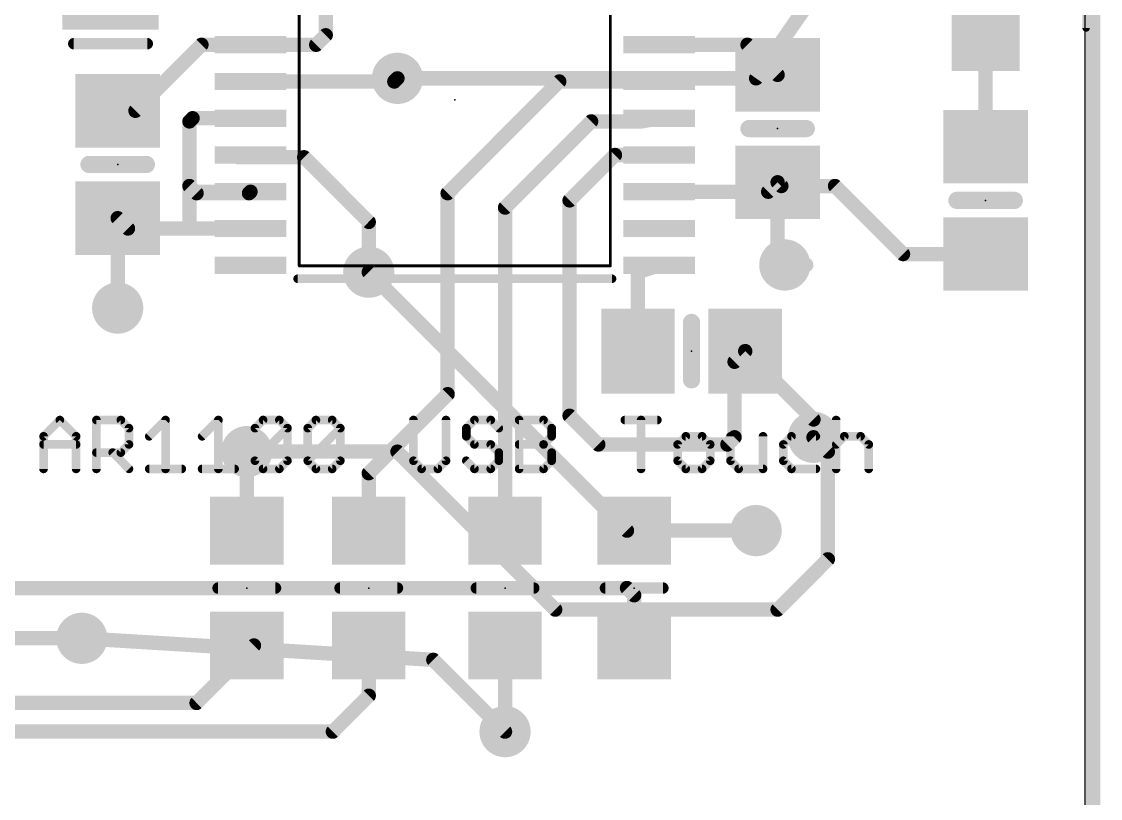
# Model space of a CAD drawing. Extents: x -9.8 to 65.3, y -0.3 to 69.2.
# Drawn here: x 46.18 to 65.28, y 31.97 to 45.71 of the extents above; entities that cross this region are included whole.
import ezdxf

# ---------------------------------------------------------------- set-up
doc = ezdxf.new("R2010")
doc.units = 0
for name, color, linetype in [('1', 12, 'CONTINUOUS'), ('16', 132, 'CONTINUOUS'), ('18', 110, 'CONTINUOUS'), ('20', 53, 'CONTINUOUS'), ('21', 40, 'CONTINUOUS'), ('23', 40, 'CONTINUOUS'), ('47', 253, 'CONTINUOUS')]:
    doc.layers.add(name, color=color, linetype=linetype)

# ---------------------------------------------------------------- blocks, each defined once
blk = doc.blocks.new('RECT')
blk.add_solid([(-0.5, -0.5), (0.5, -0.5), (-0.5, 0.5), (0.5, 0.5)])
blk = doc.blocks.new('ROUNDV')
at = {"const_width": 0.5}
blk.add_lwpolyline([(0, -0.25, 1), (0, 0.25, 1), (0, -0.25)], format="xyb", dxfattribs=at)

msp = doc.modelspace()

# ---------------------------------------------------------------- linework, layer by layer
at = {"layer": '1', "const_width": 0.254}
for points in [[(51.562, 45.466), (51.562, 47.117)], [(51.394, 45.298), (51.562, 45.466)], [(63.246, 45.432), (63.246, 43.495)], [(49.362, 45.298), (48.194, 44.13)], [(50.2302, 45.298), (49.362, 45.298)], [(50.2302, 45.298), (51.394, 45.298)], [(57.4658, 45.298), (59.03, 45.298)], [(59.03, 45.298), (59.563, 44.765)], [(52.776, 44.648), (50.2302, 44.648)], [(52.832, 44.704), (52.776, 44.648)], [(55.697, 44.648), (53.721, 42.672)], [(57.4658, 44.648), (55.697, 44.648)], [(48.194, 44.13), (47.879, 44.13)], [(49.205, 43.998), (49.149, 43.942)], [(50.2302, 43.998), (49.205, 43.998)], [(57.1558, 43.942), (57.4658, 43.998)], [(49.149, 43.942), (49.149, 42.799)], [(54.737, 42.418), (56.261, 43.942)], [(56.261, 43.942), (57.1558, 43.942)], [(50.0172, 43.307), (50.2302, 43.348)], [(51.181, 43.307), (50.0172, 43.307)], [(51.181, 43.307), (52.324, 42.164)], [(56.683, 43.348), (55.88, 42.545)], [(57.4658, 43.348), (56.683, 43.348)], [(59.396, 42.698), (59.563, 42.865)], [(59.563, 42.865), (59.563, 41.783)], [(59.629, 42.799), (59.563, 42.865)], [(49.149, 42.799), (49.276, 42.672)], [(50.2302, 42.698), (49.149, 42.698)], [(49.149, 42.698), (49.149, 42.048)], [(49.276, 42.672), (50.2042, 42.672)], [(50.2042, 42.672), (50.2302, 42.698)], [(53.721, 42.672), (53.721, 39.116)], [(57.4658, 42.698), (59.396, 42.698)], [(60.579, 42.799), (59.629, 42.799)], [(61.783, 41.595), (60.579, 42.799)], [(55.88, 42.545), (55.88, 38.735)], [(54.737, 42.418), (54.737, 36.703)], [(48.061, 42.048), (47.879, 42.23)], [(47.879, 42.23), (47.879, 40.64)], [(52.324, 42.164), (52.324, 41.275)], [(49.149, 42.048), (48.061, 42.048)], [(50.2302, 42.048), (49.149, 42.048)], [(59.563, 41.783), (59.69, 41.402)], [(63.246, 41.595), (61.783, 41.595)], [(57.089, 41.2752), (57.4658, 41.398)], [(57.089, 39.878), (57.089, 41.2752)], [(58.801, 39.69), (58.989, 39.878)], [(60.198, 38.669), (58.989, 39.878)], [(58.801, 38.354), (58.801, 39.69)], [(53.721, 39.116), (52.324, 37.719)], [(55.88, 38.735), (56.388, 38.227)], [(60.198, 38.354), (60.198, 38.669)], [(58.674, 38.227), (58.801, 38.354)], [(50.165, 36.703), (50.165, 38.1)], [(56.388, 38.227), (58.674, 38.227)], [(52.324, 37.719), (52.324, 36.703)], [(59.182, 36.703), (57.023, 36.703)], [(56.896, 35.687), (44.704, 35.687)], [(57.023, 35.56), (56.896, 35.687)], [(57.023, 34.671), (57.023, 35.56)], [(44.831, 34.798), (47.244, 34.798)], [(49.276, 33.655), (50.292, 34.671)], [(50.292, 34.671), (50.165, 34.671)], [(52.324, 33.782), (52.324, 34.671)], [(54.737, 33.147), (54.737, 34.671)], [(51.689, 33.147), (52.324, 33.782)], [(45.212, 33.655), (49.276, 33.655)], [(44.958, 33.147), (51.689, 33.147)]]:
    msp.add_lwpolyline(points, dxfattribs=at)
at = {"layer": '1', "const_width": 0.127}
for points in [[(51.4985, 45.466, 1), (51.6255, 45.466)], [(51.6069, 45.4211, 1), (51.5171, 45.5109)], [(63.3095, 45.432, 1), (63.1825, 45.432)], [(49.362, 45.3615, 1), (49.362, 45.2345)], [(49.4069, 45.2531, 1), (49.3171, 45.3429)], [(50.2302, 45.3615, 1), (50.2302, 45.2345)], [(50.2302, 45.2345, 1), (50.2302, 45.3615)], [(51.3491, 45.3429, 1), (51.4389, 45.2531)], [(51.394, 45.2345, 1), (51.394, 45.3615)], [(57.4658, 45.3615, 1), (57.4658, 45.2345)], [(59.0749, 45.3429, 1), (58.9851, 45.2531)], [(59.03, 45.2345, 1), (59.03, 45.3615)], [(50.2302, 44.7115, 1), (50.2302, 44.5845)], [(52.7311, 44.6929, 1), (52.8209, 44.6031)], [(52.776, 44.5845, 1), (52.776, 44.7115)], [(52.8769, 44.6591, 1), (52.7871, 44.7489)], [(55.697, 44.7115, 1), (55.697, 44.5845)], [(55.7419, 44.6031, 1), (55.6521, 44.6929)], [(57.4658, 44.5845, 1), (57.4658, 44.7115)], [(59.5181, 44.7201, 1), (59.6079, 44.8099)], [(47.879, 44.1935, 1), (47.879, 44.0665)], [(48.1491, 44.1749, 1), (48.2389, 44.0851)], [(48.194, 44.0665, 1), (48.194, 44.1935)], [(49.205, 44.0615, 1), (49.205, 43.9345)], [(49.2499, 43.9531, 1), (49.1601, 44.0429)], [(50.2302, 43.9345, 1), (50.2302, 44.0615)], [(57.4771, 43.9355, 1), (57.4545, 44.0605)], [(49.2125, 43.942, 1), (49.0855, 43.942)], [(49.1041, 43.9869, 1), (49.1939, 43.8971)], [(56.261, 44.0055, 1), (56.261, 43.8785)], [(56.3059, 43.8971, 1), (56.2161, 43.9869)], [(57.1445, 44.0045, 1), (57.1671, 43.8795)], [(57.1558, 43.8785, 1), (57.1558, 44.0055)], [(63.1825, 43.495, 1), (63.3095, 43.495)], [(50.0172, 43.3705, 1), (50.0172, 43.2435)], [(50.0052, 43.3694, 1), (50.0292, 43.2446)], [(50.2422, 43.2856, 1), (50.2182, 43.4104)], [(51.2259, 43.3519, 1), (51.1361, 43.2621)], [(51.181, 43.2435, 1), (51.181, 43.3705)], [(56.683, 43.4115, 1), (56.683, 43.2845)], [(56.7279, 43.3031, 1), (56.6381, 43.3929)], [(57.4658, 43.2845, 1), (57.4658, 43.4115)], [(59.6265, 42.865, 1), (59.4995, 42.865)], [(59.6079, 42.9099, 1), (59.5181, 42.8201)], [(59.6079, 42.8201, 1), (59.5181, 42.9099)], [(49.1939, 42.8439, 1), (49.1041, 42.7541)], [(49.0855, 42.799, 1), (49.2125, 42.799)], [(49.149, 42.7615, 1), (49.149, 42.6345)], [(49.2125, 42.698, 1), (49.0855, 42.698)], [(49.276, 42.7355, 1), (49.276, 42.6085)], [(50.2751, 42.6531, 1), (50.1853, 42.7429)], [(50.2042, 42.6085, 1), (50.2042, 42.7355)], [(50.2302, 42.6345, 1), (50.2302, 42.7615)], [(53.7845, 42.672, 1), (53.6575, 42.672)], [(57.4658, 42.7615, 1), (57.4658, 42.6345)], [(59.3511, 42.7429, 1), (59.4409, 42.6531)], [(59.396, 42.6345, 1), (59.396, 42.7615)], [(59.629, 42.8625, 1), (59.629, 42.7355)], [(59.5841, 42.7541, 1), (59.6739, 42.8439)], [(60.6239, 42.8439, 1), (60.5341, 42.7541)], [(60.579, 42.7355, 1), (60.579, 42.8625)], [(49.2311, 42.6271, 1), (49.3209, 42.7169)], [(50.1593, 42.7169, 1), (50.2491, 42.6271)], [(53.6761, 42.7169, 1), (53.7659, 42.6271)], [(55.9435, 42.545, 1), (55.8165, 42.545)], [(55.8351, 42.5899, 1), (55.9249, 42.5001)], [(54.8005, 42.418, 1), (54.6735, 42.418)], [(54.6921, 42.4629, 1), (54.7819, 42.3731)], [(47.9239, 42.2749, 1), (47.8341, 42.1851)], [(47.9425, 42.23, 1), (47.8155, 42.23)], [(52.3875, 42.164, 1), (52.2605, 42.164)], [(52.2791, 42.1191, 1), (52.3689, 42.2089)], [(48.061, 42.1115, 1), (48.061, 41.9845)], [(48.0161, 42.0031, 1), (48.1059, 42.0929)], [(49.149, 42.1115, 1), (49.149, 41.9845)], [(49.0855, 42.048, 1), (49.2125, 42.048)], [(49.149, 41.9845, 1), (49.149, 42.1115)], [(50.2302, 41.9845, 1), (50.2302, 42.1115)], [(59.6232, 41.8031, 1), (59.5028, 41.7629)], [(59.4995, 41.783, 1), (59.6265, 41.783)], [(61.783, 41.6585, 1), (61.783, 41.5315)], [(61.7381, 41.5501, 1), (61.8279, 41.6399)], [(63.246, 41.5315, 1), (63.246, 41.6585)], [(57.4855, 41.3376, 1), (57.4461, 41.4584)], [(59.6298, 41.3819, 1), (59.7502, 41.4221)], [(52.2605, 41.275, 1), (52.3875, 41.275)], [(57.1525, 41.2752, 1), (57.0255, 41.2752)], [(57.0693, 41.3356, 1), (57.1087, 41.2148)], [(47.8155, 40.64, 1), (47.9425, 40.64)], [(57.0255, 39.878, 1), (57.1525, 39.878)], [(59.0339, 39.9229, 1), (58.9441, 39.8331)], [(59.0339, 39.8331, 1), (58.9441, 39.9229)], [(58.8645, 39.69, 1), (58.7375, 39.69)], [(58.7561, 39.7349, 1), (58.8459, 39.6451)], [(53.6575, 39.116, 1), (53.7845, 39.116)], [(53.7659, 39.0711, 1), (53.6761, 39.1609)], [(55.9249, 38.7799, 1), (55.8351, 38.6901)], [(55.8165, 38.735, 1), (55.9435, 38.735)], [(60.2615, 38.669, 1), (60.1345, 38.669)], [(60.1531, 38.6241, 1), (60.2429, 38.7139)], [(58.7375, 38.354, 1), (58.8645, 38.354)], [(58.8459, 38.3091, 1), (58.7561, 38.3989)], [(60.1345, 38.354, 1), (60.2615, 38.354)], [(50.2285, 38.1, 1), (50.1015, 38.1)], [(56.388, 38.2905, 1), (56.388, 38.1635)], [(56.3431, 38.1821, 1), (56.4329, 38.2719)], [(58.6291, 38.2719, 1), (58.7189, 38.1821)], [(58.674, 38.1635, 1), (58.674, 38.2905)], [(52.3875, 37.719, 1), (52.2605, 37.719)], [(52.2791, 37.7639, 1), (52.3689, 37.6741)], [(50.1015, 36.703, 1), (50.2285, 36.703)], [(52.2605, 36.703, 1), (52.3875, 36.703)], [(54.6735, 36.703, 1), (54.8005, 36.703)], [(57.023, 36.7665, 1), (57.023, 36.6395)], [(59.182, 36.6395, 1), (59.182, 36.7665)], [(56.9409, 35.7319, 1), (56.8511, 35.6421)], [(56.896, 35.6235, 1), (56.896, 35.7505)], [(57.0865, 35.56, 1), (56.9595, 35.56)], [(56.9781, 35.5151, 1), (57.0679, 35.6049)], [(47.244, 34.7345, 1), (47.244, 34.8615)], [(50.165, 34.7345, 1), (50.165, 34.6075)], [(50.3369, 34.6261, 1), (50.2471, 34.7159)], [(50.292, 34.6075, 1), (50.292, 34.7345)], [(52.3875, 34.671, 1), (52.2605, 34.671)], [(54.8005, 34.671, 1), (54.6735, 34.671)], [(56.9595, 34.671, 1), (57.0865, 34.671)], [(52.2605, 33.782, 1), (52.3875, 33.782)], [(52.3689, 33.7371, 1), (52.2791, 33.8269)], [(49.2311, 33.6999, 1), (49.3209, 33.6101)], [(49.276, 33.5915, 1), (49.276, 33.7185)], [(51.6441, 33.1919, 1), (51.7339, 33.1021)], [(51.689, 33.0835, 1), (51.689, 33.2105)], [(54.6735, 33.147, 1), (54.8005, 33.147)]]:
    msp.add_lwpolyline(points, format="xyb", dxfattribs=at)
at = {"layer": '16', "const_width": 0.254}
for points in [[(65.151, -0.127), (65.151, 57.023)], [(61.214, 47.625), (59.182, 44.704)], [(59.182, 44.704), (52.832, 44.704)], [(59.69, 41.402), (60.071, 41.402)], [(52.324, 41.275), (56.896, 36.703)], [(47.879, 40.64), (47.879, 40.386)], [(60.452, 38.1), (60.198, 38.354)], [(50.165, 38.1), (52.832, 38.1)], [(52.832, 38.1), (55.626, 35.306)], [(60.452, 36.195), (60.452, 38.1)], [(56.896, 36.703), (59.182, 36.703)], [(59.563, 35.306), (60.452, 36.195)], [(55.626, 35.306), (59.563, 35.306)], [(47.244, 34.798), (53.467, 34.417)], [(53.467, 34.417), (54.737, 33.147)]]:
    msp.add_lwpolyline(points, dxfattribs=at)
at = {"layer": '16', "const_width": 0.127}
for points in [[(52.832, 44.7675, 1), (52.832, 44.6405)], [(59.1299, 44.7403, 1), (59.2341, 44.6677)], [(59.182, 44.6405, 1), (59.182, 44.7675)], [(59.69, 41.4655, 1), (59.69, 41.3385)], [(60.071, 41.3385, 1), (60.071, 41.4655)], [(52.3689, 41.3199, 1), (52.2791, 41.2301)], [(47.9425, 40.64, 1), (47.8155, 40.64)], [(47.8155, 40.386, 1), (47.9425, 40.386)], [(60.2429, 38.3989, 1), (60.1531, 38.3091)], [(50.165, 38.1635, 1), (50.165, 38.0365)], [(52.8769, 38.1449, 1), (52.7871, 38.0551)], [(52.832, 38.0365, 1), (52.832, 38.1635)], [(60.5155, 38.1, 1), (60.3885, 38.1)], [(60.4071, 38.0551, 1), (60.4969, 38.1449)], [(56.896, 36.7665, 1), (56.896, 36.6395)], [(56.8511, 36.6581, 1), (56.9409, 36.7479)], [(59.182, 36.6395, 1), (59.182, 36.7665)], [(60.4969, 36.1501, 1), (60.4071, 36.2399)], [(60.3885, 36.195, 1), (60.5155, 36.195)], [(55.626, 35.3695, 1), (55.626, 35.2425)], [(55.5811, 35.2611, 1), (55.6709, 35.3509)], [(59.5181, 35.3509, 1), (59.6079, 35.2611)], [(59.563, 35.2425, 1), (59.563, 35.3695)], [(47.2479, 34.8614, 1), (47.2401, 34.7346)], [(53.5119, 34.4619, 1), (53.4221, 34.3721)], [(53.4631, 34.3536, 1), (53.4709, 34.4804)], [(54.6921, 33.1021, 1), (54.7819, 33.1919)]]:
    msp.add_lwpolyline(points, format="xyb", dxfattribs=at)
at = {"layer": '20'}
msp.add_line((65, 53.515), (65, 3.015), dxfattribs=at)
at = {"layer": '21'}
for points, const_width in [([(51.0938, 47.259), (51.0938, 41.387)], 0.0508), ([(56.6022, 41.387), (56.6022, 47.259)], 0.0508), ([(48.402, 45.317), (47.102, 45.317)], 0.2032), ([(60.071, 43.815), (59.055, 43.815)], 0.3048), ([(48.387, 43.18), (47.371, 43.18)], 0.3048), ([(62.738, 42.545), (63.754, 42.545)], 0.3048), ([(56.6022, 41.387), (51.0938, 41.387)], 0.0508), ([(56.6308, 41.1584), (51.0652, 41.1584)], 0.1524), ([(58.039, 40.386), (58.039, 39.37)], 0.3048), ([(46.567, 38.3714), (46.8552, 38.6595)], 0.1524), ([(46.8552, 38.6595), (47.1433, 38.3714)], 0.1524), ([(47.5026, 37.7952), (47.5026, 38.6595)], 0.1524), ([(47.5026, 38.6595), (47.9347, 38.6595)], 0.1524), ([(47.9347, 38.6595), (48.0788, 38.5155)], 0.1524), ([(48.0788, 38.5155), (48.0788, 38.2274)], 0.1524), ([(48.4381, 38.3714), (48.7262, 38.6595)], 0.1524), ([(48.7262, 38.6595), (48.7262, 37.7952)], 0.1524), ([(49.3736, 38.3714), (49.6617, 38.6595)], 0.1524), ([(49.6617, 38.6595), (49.6617, 37.7952)], 0.1524), ([(50.3091, 38.5155), (50.4532, 38.6595)], 0.1524), ([(50.3091, 37.9393), (50.3091, 38.5155)], 0.1524), ([(50.3091, 37.9393), (50.8853, 38.5155)], 0.1524), ([(50.4532, 38.6595), (50.7413, 38.6595)], 0.1524), ([(50.7413, 38.6595), (50.8853, 38.5155)], 0.1524), ([(50.8853, 38.5155), (50.8853, 37.9393)], 0.1524), ([(51.2446, 38.5155), (51.3887, 38.6595)], 0.1524), ([(51.2446, 37.9393), (51.2446, 38.5155)], 0.1524), ([(51.2446, 37.9393), (51.8209, 38.5155)], 0.1524), ([(51.3887, 38.6595), (51.6768, 38.6595)], 0.1524), ([(51.6768, 38.6595), (51.8209, 38.5155)], 0.1524), ([(51.8209, 38.5155), (51.8209, 37.9393)], 0.1524), ([(53.1157, 38.6595), (53.1157, 37.9393)], 0.1524), ([(53.6919, 37.9393), (53.6919, 38.6595)], 0.1524), ([(54.1953, 38.6595), (54.0512, 38.5155)], 0.1524), ([(54.0512, 38.5155), (54.0512, 38.3714)], 0.1524), ([(54.4834, 38.6595), (54.1953, 38.6595)], 0.1524), ([(54.6274, 38.5155), (54.4834, 38.6595)], 0.1524), ([(54.9867, 37.7952), (54.9867, 38.6595)], 0.1524), ([(54.9867, 38.6595), (55.4189, 38.6595)], 0.1524), ([(55.4189, 38.6595), (55.5629, 38.5155)], 0.1524), ([(55.5629, 38.5155), (55.5629, 38.3714)], 0.1524), ([(56.8578, 38.6595), (57.434, 38.6595)], 0.1524), ([(57.1459, 37.7952), (57.1459, 38.6595)], 0.1524), ([(60.5998, 38.6595), (60.5998, 37.7952)], 0.1524), ([(46.567, 37.7952), (46.567, 38.3714)], 0.1524), ([(47.1433, 38.3714), (47.1433, 37.7952)], 0.1524), ([(54.0512, 38.3714), (54.1953, 38.2274)], 0.1524), ([(55.5629, 38.3714), (55.4189, 38.2274)], 0.1524), ([(57.9373, 38.3714), (57.7933, 38.2274)], 0.1524), ([(58.2254, 38.3714), (57.9373, 38.3714)], 0.1524), ([(58.3695, 38.2274), (58.2254, 38.3714)], 0.1524), ([(58.7288, 38.3714), (58.7288, 37.9393)], 0.1524), ([(59.305, 37.7952), (59.305, 38.3714)], 0.1524), ([(59.8084, 38.3714), (59.6643, 38.2274)], 0.1524), ([(60.2405, 38.3714), (59.8084, 38.3714)], 0.1524), ([(60.5998, 38.2274), (60.7439, 38.3714)], 0.1524), ([(60.7439, 38.3714), (61.032, 38.3714)], 0.1524), ([(61.032, 38.3714), (61.1761, 38.2274)], 0.1524), ([(46.567, 38.2274), (47.1433, 38.2274)], 0.1524), ([(48.0788, 38.2274), (47.9347, 38.0833)], 0.1524), ([(54.1953, 38.2274), (54.4834, 38.2274)], 0.1524), ([(54.4834, 38.2274), (54.6274, 38.0833)], 0.1524), ([(54.9867, 38.2274), (55.4189, 38.2274)], 0.1524), ([(55.4189, 38.2274), (55.5629, 38.0833)], 0.1524), ([(57.7933, 38.2274), (57.7933, 37.9393)], 0.1524), ([(58.3695, 37.9393), (58.3695, 38.2274)], 0.1524), ([(59.6643, 38.2274), (59.6643, 37.9393)], 0.1524), ([(61.1761, 38.2274), (61.1761, 37.7952)], 0.1524), ([(47.9347, 38.0833), (47.5026, 38.0833)], 0.1524), ([(47.7907, 38.0833), (48.0788, 37.7952)], 0.1524), ([(50.4532, 37.7952), (50.3091, 37.9393)], 0.1524), ([(50.8853, 37.9393), (50.7413, 37.7952)], 0.1524), ([(51.3887, 37.7952), (51.2446, 37.9393)], 0.1524), ([(51.8209, 37.9393), (51.6768, 37.7952)], 0.1524), ([(53.1157, 37.9393), (53.2597, 37.7952)], 0.1524), ([(53.5478, 37.7952), (53.6919, 37.9393)], 0.1524), ([(54.1953, 37.7952), (54.0512, 37.9393)], 0.1524), ([(54.6274, 37.9393), (54.4834, 37.7952)], 0.1524), ([(54.6274, 38.0833), (54.6274, 37.9393)], 0.1524), ([(55.5629, 37.9393), (55.4189, 37.7952)], 0.1524), ([(55.5629, 38.0833), (55.5629, 37.9393)], 0.1524), ([(57.7933, 37.9393), (57.9373, 37.7952)], 0.1524), ([(58.2254, 37.7952), (58.3695, 37.9393)], 0.1524), ([(58.7288, 37.9393), (58.8728, 37.7952)], 0.1524), ([(59.6643, 37.9393), (59.8084, 37.7952)], 0.1524), ([(48.4381, 37.7952), (49.0143, 37.7952)], 0.1524), ([(49.3736, 37.7952), (49.9498, 37.7952)], 0.1524), ([(50.7413, 37.7952), (50.4532, 37.7952)], 0.1524), ([(51.6768, 37.7952), (51.3887, 37.7952)], 0.1524), ([(53.2597, 37.7952), (53.5478, 37.7952)], 0.1524), ([(54.4834, 37.7952), (54.1953, 37.7952)], 0.1524), ([(55.4189, 37.7952), (54.9867, 37.7952)], 0.1524), ([(57.9373, 37.7952), (58.2254, 37.7952)], 0.1524), ([(58.8728, 37.7952), (59.305, 37.7952)], 0.1524), ([(59.8084, 37.7952), (60.2405, 37.7952)], 0.1524), ([(50.673, 35.687), (49.657, 35.687)], 0.2032), ([(52.832, 35.687), (51.816, 35.687)], 0.2032), ([(55.245, 35.687), (54.229, 35.687)], 0.2032), ([(57.531, 35.687), (56.515, 35.687)], 0.2032)]:
    msp.add_lwpolyline(points, dxfattribs=dict(at, const_width=const_width))
for points, const_width in [([(47.102, 45.3678, 1), (47.102, 45.2662)], 0.1016), ([(48.402, 45.2662, 1), (48.402, 45.3678)], 0.1016), ([(59.055, 43.8912, 1), (59.055, 43.7388)], 0.1524), ([(60.071, 43.7388, 1), (60.071, 43.8912)], 0.1524), ([(47.371, 43.2562, 1), (47.371, 43.1038)], 0.1524), ([(48.387, 43.1038, 1), (48.387, 43.2562)], 0.1524), ([(62.738, 42.6212, 1), (62.738, 42.4688)], 0.1524), ([(63.754, 42.4688, 1), (63.754, 42.6212)], 0.1524), ([(51.0938, 41.3997, 1), (51.0938, 41.3743)], 0.0254), ([(51.0811, 41.387, 1), (51.1065, 41.387)], 0.0254), ([(56.5895, 41.387, 1), (56.6149, 41.387)], 0.0254), ([(56.6022, 41.3743, 1), (56.6022, 41.3997)], 0.0254), ([(51.0652, 41.1965, 1), (51.0652, 41.1203)], 0.0762), ([(56.6308, 41.1203, 1), (56.6308, 41.1965)], 0.0762), ([(58.1152, 40.386, 1), (57.9628, 40.386)], 0.1524), ([(57.9628, 39.37, 1), (58.1152, 39.37)], 0.1524), ([(46.8821, 38.6865, 1), (46.8282, 38.6326)], 0.0762), ([(46.8821, 38.6326, 1), (46.8282, 38.6865)], 0.0762), ([(47.5407, 38.6595, 1), (47.4645, 38.6595)], 0.0762), ([(47.5026, 38.6976, 1), (47.5026, 38.6214)], 0.0762), ([(47.9617, 38.6865, 1), (47.9078, 38.6326)], 0.0762), ([(47.9347, 38.6214, 1), (47.9347, 38.6976)], 0.0762), ([(48.1169, 38.5155, 1), (48.0407, 38.5155)], 0.0762), ([(48.7643, 38.6595, 1), (48.6881, 38.6595)], 0.0762), ([(48.7531, 38.6326, 1), (48.6993, 38.6865)], 0.0762), ([(49.6998, 38.6595, 1), (49.6236, 38.6595)], 0.0762), ([(49.6887, 38.6326, 1), (49.6348, 38.6865)], 0.0762), ([(50.3472, 38.5155, 1), (50.271, 38.5155)], 0.0762), ([(50.4532, 38.6976, 1), (50.4532, 38.6214)], 0.0762), ([(50.4801, 38.6326, 1), (50.4262, 38.6865)], 0.0762), ([(50.7682, 38.6865, 1), (50.7143, 38.6326)], 0.0762), ([(50.7413, 38.6214, 1), (50.7413, 38.6976)], 0.0762), ([(50.9234, 38.5155, 1), (50.8472, 38.5155)], 0.0762), ([(50.9123, 38.4885, 1), (50.8584, 38.5424)], 0.0762), ([(51.2827, 38.5155, 1), (51.2065, 38.5155)], 0.0762), ([(51.3887, 38.6976, 1), (51.3887, 38.6214)], 0.0762), ([(51.4156, 38.6326, 1), (51.3618, 38.6865)], 0.0762), ([(51.7037, 38.6865, 1), (51.6499, 38.6326)], 0.0762), ([(51.6768, 38.6214, 1), (51.6768, 38.6976)], 0.0762), ([(51.859, 38.5155, 1), (51.7828, 38.5155)], 0.0762), ([(51.8478, 38.4885, 1), (51.7939, 38.5424)], 0.0762), ([(53.1538, 38.6595, 1), (53.0776, 38.6595)], 0.0762), ([(53.73, 38.6595, 1), (53.6538, 38.6595)], 0.0762), ([(54.0893, 38.5155, 1), (54.0131, 38.5155)], 0.0762), ([(54.1953, 38.6976, 1), (54.1953, 38.6214)], 0.0762), ([(54.2222, 38.6326, 1), (54.1683, 38.6865)], 0.0762), ([(54.5103, 38.6865, 1), (54.4564, 38.6326)], 0.0762), ([(54.4834, 38.6214, 1), (54.4834, 38.6976)], 0.0762), ([(55.0248, 38.6595, 1), (54.9486, 38.6595)], 0.0762), ([(54.9867, 38.6976, 1), (54.9867, 38.6214)], 0.0762), ([(55.4458, 38.6865, 1), (55.3919, 38.6326)], 0.0762), ([(55.4189, 38.6214, 1), (55.4189, 38.6976)], 0.0762), ([(55.601, 38.5155, 1), (55.5248, 38.5155)], 0.0762), ([(56.8578, 38.6976, 1), (56.8578, 38.6214)], 0.0762), ([(57.184, 38.6595, 1), (57.1078, 38.6595)], 0.0762), ([(57.434, 38.6214, 1), (57.434, 38.6976)], 0.0762), ([(60.6379, 38.6595, 1), (60.5617, 38.6595)], 0.0762), ([(46.6051, 38.3714, 1), (46.5289, 38.3714)], 0.0762), ([(46.5401, 38.3984, 1), (46.594, 38.3445)], 0.0762), ([(47.1814, 38.3714, 1), (47.1052, 38.3714)], 0.0762), ([(47.1163, 38.3445, 1), (47.1702, 38.3984)], 0.0762), ([(48.0518, 38.4885, 1), (48.1057, 38.5424)], 0.0762), ([(48.4111, 38.3984, 1), (48.465, 38.3445)], 0.0762), ([(49.3467, 38.3984, 1), (49.4005, 38.3445)], 0.0762), ([(50.2822, 38.5424, 1), (50.3361, 38.4885)], 0.0762), ([(50.8584, 38.4885, 1), (50.9123, 38.5424)], 0.0762), ([(51.2177, 38.5424, 1), (51.2716, 38.4885)], 0.0762), ([(51.7939, 38.4885, 1), (51.8478, 38.5424)], 0.0762), ([(54.0243, 38.5424, 1), (54.0781, 38.4885)], 0.0762), ([(54.0781, 38.3984, 1), (54.0243, 38.3445)], 0.0762), ([(54.0131, 38.3714, 1), (54.0893, 38.3714)], 0.0762), ([(54.6005, 38.4885, 1), (54.6544, 38.5424)], 0.0762), ([(55.5248, 38.3714, 1), (55.601, 38.3714)], 0.0762), ([(55.536, 38.4885, 1), (55.5899, 38.5424)], 0.0762), ([(55.5899, 38.3445, 1), (55.536, 38.3984)], 0.0762), ([(57.9373, 38.4095, 1), (57.9373, 38.3333)], 0.0762), ([(57.9643, 38.3445, 1), (57.9104, 38.3984)], 0.0762), ([(58.2524, 38.3984, 1), (58.1985, 38.3445)], 0.0762), ([(58.2254, 38.3333, 1), (58.2254, 38.4095)], 0.0762), ([(58.7669, 38.3714, 1), (58.6907, 38.3714)], 0.0762), ([(59.3431, 38.3714, 1), (59.2669, 38.3714)], 0.0762), ([(59.8084, 38.4095, 1), (59.8084, 38.3333)], 0.0762), ([(59.8353, 38.3445, 1), (59.7814, 38.3984)], 0.0762), ([(60.2405, 38.3333, 1), (60.2405, 38.4095)], 0.0762), ([(60.7439, 38.4095, 1), (60.7439, 38.3333)], 0.0762), ([(60.7708, 38.3445, 1), (60.7169, 38.3984)], 0.0762), ([(61.0589, 38.3984, 1), (61.0051, 38.3445)], 0.0762), ([(61.032, 38.3333, 1), (61.032, 38.4095)], 0.0762), ([(46.567, 38.2655, 1), (46.567, 38.1893)], 0.0762), ([(47.1433, 38.1893, 1), (47.1433, 38.2655)], 0.0762), ([(48.0407, 38.2274, 1), (48.1169, 38.2274)], 0.0762), ([(48.1057, 38.2004, 1), (48.0518, 38.2543)], 0.0762), ([(54.1953, 38.2655, 1), (54.1953, 38.1893)], 0.0762), ([(54.1683, 38.2004, 1), (54.2222, 38.2543)], 0.0762), ([(54.5103, 38.2543, 1), (54.4564, 38.2004)], 0.0762), ([(54.4834, 38.1893, 1), (54.4834, 38.2655)], 0.0762), ([(54.9867, 38.2655, 1), (54.9867, 38.1893)], 0.0762), ([(55.4458, 38.2543, 1), (55.3919, 38.2004)], 0.0762), ([(55.3919, 38.2543, 1), (55.4458, 38.2004)], 0.0762), ([(55.4189, 38.1893, 1), (55.4189, 38.2655)], 0.0762), ([(57.7663, 38.2543, 1), (57.8202, 38.2004)], 0.0762), ([(57.8314, 38.2274, 1), (57.7552, 38.2274)], 0.0762), ([(58.4076, 38.2274, 1), (58.3314, 38.2274)], 0.0762), ([(58.3426, 38.2004, 1), (58.3964, 38.2543)], 0.0762), ([(59.7024, 38.2274, 1), (59.6262, 38.2274)], 0.0762), ([(59.6374, 38.2543, 1), (59.6912, 38.2004)], 0.0762), ([(60.5729, 38.2543, 1), (60.6268, 38.2004)], 0.0762), ([(61.2142, 38.2274, 1), (61.138, 38.2274)], 0.0762), ([(61.1491, 38.2004, 1), (61.203, 38.2543)], 0.0762), ([(47.5026, 38.1214, 1), (47.5026, 38.0452)], 0.0762), ([(47.8176, 38.1103, 1), (47.7637, 38.0564)], 0.0762), ([(47.9078, 38.1103, 1), (47.9617, 38.0564)], 0.0762), ([(47.9347, 38.0452, 1), (47.9347, 38.1214)], 0.0762), ([(50.3361, 37.9662, 1), (50.2822, 37.9123)], 0.0762), ([(50.9123, 37.9123, 1), (50.8584, 37.9662)], 0.0762), ([(51.2716, 37.9662, 1), (51.2177, 37.9123)], 0.0762), ([(51.8478, 37.9123, 1), (51.7939, 37.9662)], 0.0762), ([(53.1426, 37.9662, 1), (53.0887, 37.9123)], 0.0762), ([(53.7188, 37.9123, 1), (53.665, 37.9662)], 0.0762), ([(54.0781, 37.9662, 1), (54.0243, 37.9123)], 0.0762), ([(54.6655, 38.0833, 1), (54.5893, 38.0833)], 0.0762), ([(54.6005, 38.0564, 1), (54.6544, 38.1103)], 0.0762), ([(54.6544, 37.9123, 1), (54.6005, 37.9662)], 0.0762), ([(55.601, 38.0833, 1), (55.5248, 38.0833)], 0.0762), ([(55.536, 38.0564, 1), (55.5899, 38.1103)], 0.0762), ([(55.5899, 37.9123, 1), (55.536, 37.9662)], 0.0762), ([(57.8202, 37.9662, 1), (57.7663, 37.9123)], 0.0762), ([(58.3964, 37.9123, 1), (58.3426, 37.9662)], 0.0762), ([(58.7557, 37.9662, 1), (58.7018, 37.9123)], 0.0762), ([(59.6912, 37.9662, 1), (59.6374, 37.9123)], 0.0762), ([(46.5289, 37.7952, 1), (46.6051, 37.7952)], 0.0762), ([(47.1052, 37.7952, 1), (47.1814, 37.7952)], 0.0762), ([(47.4645, 37.7952, 1), (47.5407, 37.7952)], 0.0762), ([(48.0518, 37.7683, 1), (48.1057, 37.8221)], 0.0762), ([(48.4381, 37.8333, 1), (48.4381, 37.7571)], 0.0762), ([(48.6881, 37.7952, 1), (48.7643, 37.7952)], 0.0762), ([(49.0143, 37.7571, 1), (49.0143, 37.8333)], 0.0762), ([(49.3736, 37.8333, 1), (49.3736, 37.7571)], 0.0762), ([(49.6236, 37.7952, 1), (49.6998, 37.7952)], 0.0762), ([(49.9498, 37.7571, 1), (49.9498, 37.8333)], 0.0762), ([(50.2822, 37.9662, 1), (50.3361, 37.9123)], 0.0762), ([(50.271, 37.9393, 1), (50.3472, 37.9393)], 0.0762), ([(50.4532, 37.8333, 1), (50.4532, 37.7571)], 0.0762), ([(50.4262, 37.7683, 1), (50.4801, 37.8221)], 0.0762), ([(50.7143, 37.8221, 1), (50.7682, 37.7683)], 0.0762), ([(50.7413, 37.7571, 1), (50.7413, 37.8333)], 0.0762), ([(50.8472, 37.9393, 1), (50.9234, 37.9393)], 0.0762), ([(51.2177, 37.9662, 1), (51.2716, 37.9123)], 0.0762), ([(51.2065, 37.9393, 1), (51.2827, 37.9393)], 0.0762), ([(51.3887, 37.8333, 1), (51.3887, 37.7571)], 0.0762), ([(51.3618, 37.7683, 1), (51.4156, 37.8221)], 0.0762), ([(51.6499, 37.8221, 1), (51.7037, 37.7683)], 0.0762), ([(51.6768, 37.7571, 1), (51.6768, 37.8333)], 0.0762), ([(51.7828, 37.9393, 1), (51.859, 37.9393)], 0.0762), ([(53.0776, 37.9393, 1), (53.1538, 37.9393)], 0.0762), ([(53.2597, 37.8333, 1), (53.2597, 37.7571)], 0.0762), ([(53.2328, 37.7683, 1), (53.2867, 37.8221)], 0.0762), ([(53.5209, 37.8221, 1), (53.5748, 37.7683)], 0.0762), ([(53.5478, 37.7571, 1), (53.5478, 37.8333)], 0.0762), ([(53.6538, 37.9393, 1), (53.73, 37.9393)], 0.0762), ([(54.1953, 37.8333, 1), (54.1953, 37.7571)], 0.0762), ([(54.1683, 37.7683, 1), (54.2222, 37.8221)], 0.0762), ([(54.4564, 37.8221, 1), (54.5103, 37.7683)], 0.0762), ([(54.4834, 37.7571, 1), (54.4834, 37.8333)], 0.0762), ([(54.5893, 37.9393, 1), (54.6655, 37.9393)], 0.0762), ([(54.9867, 37.8333, 1), (54.9867, 37.7571)], 0.0762), ([(54.9486, 37.7952, 1), (55.0248, 37.7952)], 0.0762), ([(55.3919, 37.8221, 1), (55.4458, 37.7683)], 0.0762), ([(55.4189, 37.7571, 1), (55.4189, 37.8333)], 0.0762), ([(55.5248, 37.9393, 1), (55.601, 37.9393)], 0.0762), ([(57.1078, 37.7952, 1), (57.184, 37.7952)], 0.0762), ([(57.7552, 37.9393, 1), (57.8314, 37.9393)], 0.0762), ([(57.9373, 37.8333, 1), (57.9373, 37.7571)], 0.0762), ([(57.9104, 37.7683, 1), (57.9643, 37.8221)], 0.0762), ([(58.1985, 37.8221, 1), (58.2524, 37.7683)], 0.0762), ([(58.2254, 37.7571, 1), (58.2254, 37.8333)], 0.0762), ([(58.3314, 37.9393, 1), (58.4076, 37.9393)], 0.0762), ([(58.6907, 37.9393, 1), (58.7669, 37.9393)], 0.0762), ([(58.8728, 37.8333, 1), (58.8728, 37.7571)], 0.0762), ([(58.8459, 37.7683, 1), (58.8998, 37.8221)], 0.0762), ([(59.2669, 37.7952, 1), (59.3431, 37.7952)], 0.0762), ([(59.305, 37.7571, 1), (59.305, 37.8333)], 0.0762), ([(59.6262, 37.9393, 1), (59.7024, 37.9393)], 0.0762), ([(59.8084, 37.8333, 1), (59.8084, 37.7571)], 0.0762), ([(59.7814, 37.7683, 1), (59.8353, 37.8221)], 0.0762), ([(60.2405, 37.7571, 1), (60.2405, 37.8333)], 0.0762), ([(60.5617, 37.7952, 1), (60.6379, 37.7952)], 0.0762), ([(61.138, 37.7952, 1), (61.2142, 37.7952)], 0.0762), ([(49.657, 35.7378, 1), (49.657, 35.6362)], 0.1016), ([(50.673, 35.6362, 1), (50.673, 35.7378)], 0.1016), ([(51.816, 35.7378, 1), (51.816, 35.6362)], 0.1016), ([(52.832, 35.6362, 1), (52.832, 35.7378)], 0.1016), ([(54.229, 35.7378, 1), (54.229, 35.6362)], 0.1016), ([(55.245, 35.6362, 1), (55.245, 35.7378)], 0.1016), ([(56.515, 35.7378, 1), (56.515, 35.6362)], 0.1016), ([(57.531, 35.6362, 1), (57.531, 35.7378)], 0.1016)]:
    msp.add_lwpolyline(points, format="xyb", dxfattribs=dict(at, const_width=const_width))
at = {"layer": '23'}
for p in [(53.848, 44.323), (59.563, 43.815), (47.879, 43.18), (63.246, 42.545), (58.039, 39.878), (50.165, 35.687), (52.324, 35.687), (54.737, 35.687), (57.023, 35.687)]:
    msp.add_point(p, dxfattribs=at)
at = {"layer": '47', "const_width": 0.13}
msp.add_lwpolyline([(65.024, 45.593), (65.024, 68.752)], dxfattribs=at)
at = {"layer": '47', "const_width": 0.065}
msp.add_lwpolyline([(64.9915, 45.593, 1), (65.0565, 45.593)], format="xyb", dxfattribs=at)

# ---------------------------------------------------------------- block references
at = {"layer": '1'}
for p, xscale, yscale, rotation in [((47.752, 45.917), 0.7, 1.7, 270), ((63.246, 45.432), 1.2, 1.2, 180), ((50.2302, 45.298), 0.3048, 1.27, 270), ((57.4658, 45.298), 0.3048, 1.27, 270), ((59.563, 44.765), 1.3, 1.5, 270), ((47.879, 44.13), 1.3, 1.5, 270), ((50.2302, 44.648), 0.3048, 1.27, 270), ((57.4658, 44.648), 0.3048, 1.27, 270), ((50.2302, 43.998), 0.3048, 1.27, 270), ((57.4658, 43.998), 0.3048, 1.27, 270), ((63.246, 43.495), 1.3, 1.5, 90), ((50.2302, 43.348), 0.3048, 1.27, 270), ((57.4658, 43.348), 0.3048, 1.27, 270), ((59.563, 42.865), 1.3, 1.5, 270), ((47.879, 42.23), 1.3, 1.5, 270), ((50.2302, 42.698), 0.3048, 1.27, 270), ((57.4658, 42.698), 0.3048, 1.27, 270), ((63.246, 41.595), 1.3, 1.5, 90), ((50.2302, 42.048), 0.3048, 1.27, 270), ((57.4658, 42.048), 0.3048, 1.27, 270), ((50.2302, 41.398), 0.3048, 1.27, 270), ((57.4658, 41.398), 0.3048, 1.27, 270), ((50.165, 36.703), 1.2, 1.3, 270), ((52.324, 36.703), 1.2, 1.3, 270), ((54.737, 36.703), 1.2, 1.3, 270), ((57.023, 36.703), 1.2, 1.3, 270), ((50.165, 34.671), 1.2, 1.3, 270), ((52.324, 34.671), 1.2, 1.3, 270), ((54.737, 34.671), 1.2, 1.3, 270), ((57.023, 34.671), 1.2, 1.3, 270)]:
    msp.add_blockref('RECT', p, dxfattribs=dict(at, xscale=xscale, yscale=yscale, rotation=rotation))
at = {"layer": '1', "xscale": 1.3, "yscale": 1.5}
for p in [(57.089, 39.878), (58.989, 39.878)]:
    msp.add_blockref('RECT', p, dxfattribs=at)
at = {"layer": '18', "xscale": 0.9064, "yscale": 0.9064}
for p in [(52.832, 44.704), (52.832, 44.704), (59.69, 41.402), (59.69, 41.402), (52.324, 41.275), (52.324, 41.275), (47.879, 40.64), (47.879, 40.64), (60.198, 38.354), (60.198, 38.354), (50.165, 38.1), (50.165, 38.1), (59.182, 36.703), (59.182, 36.703), (47.244, 34.798), (47.244, 34.798), (54.737, 33.147), (54.737, 33.147)]:
    msp.add_blockref('ROUNDV', p, dxfattribs=at)

doc.saveas('drawing.dxf')
